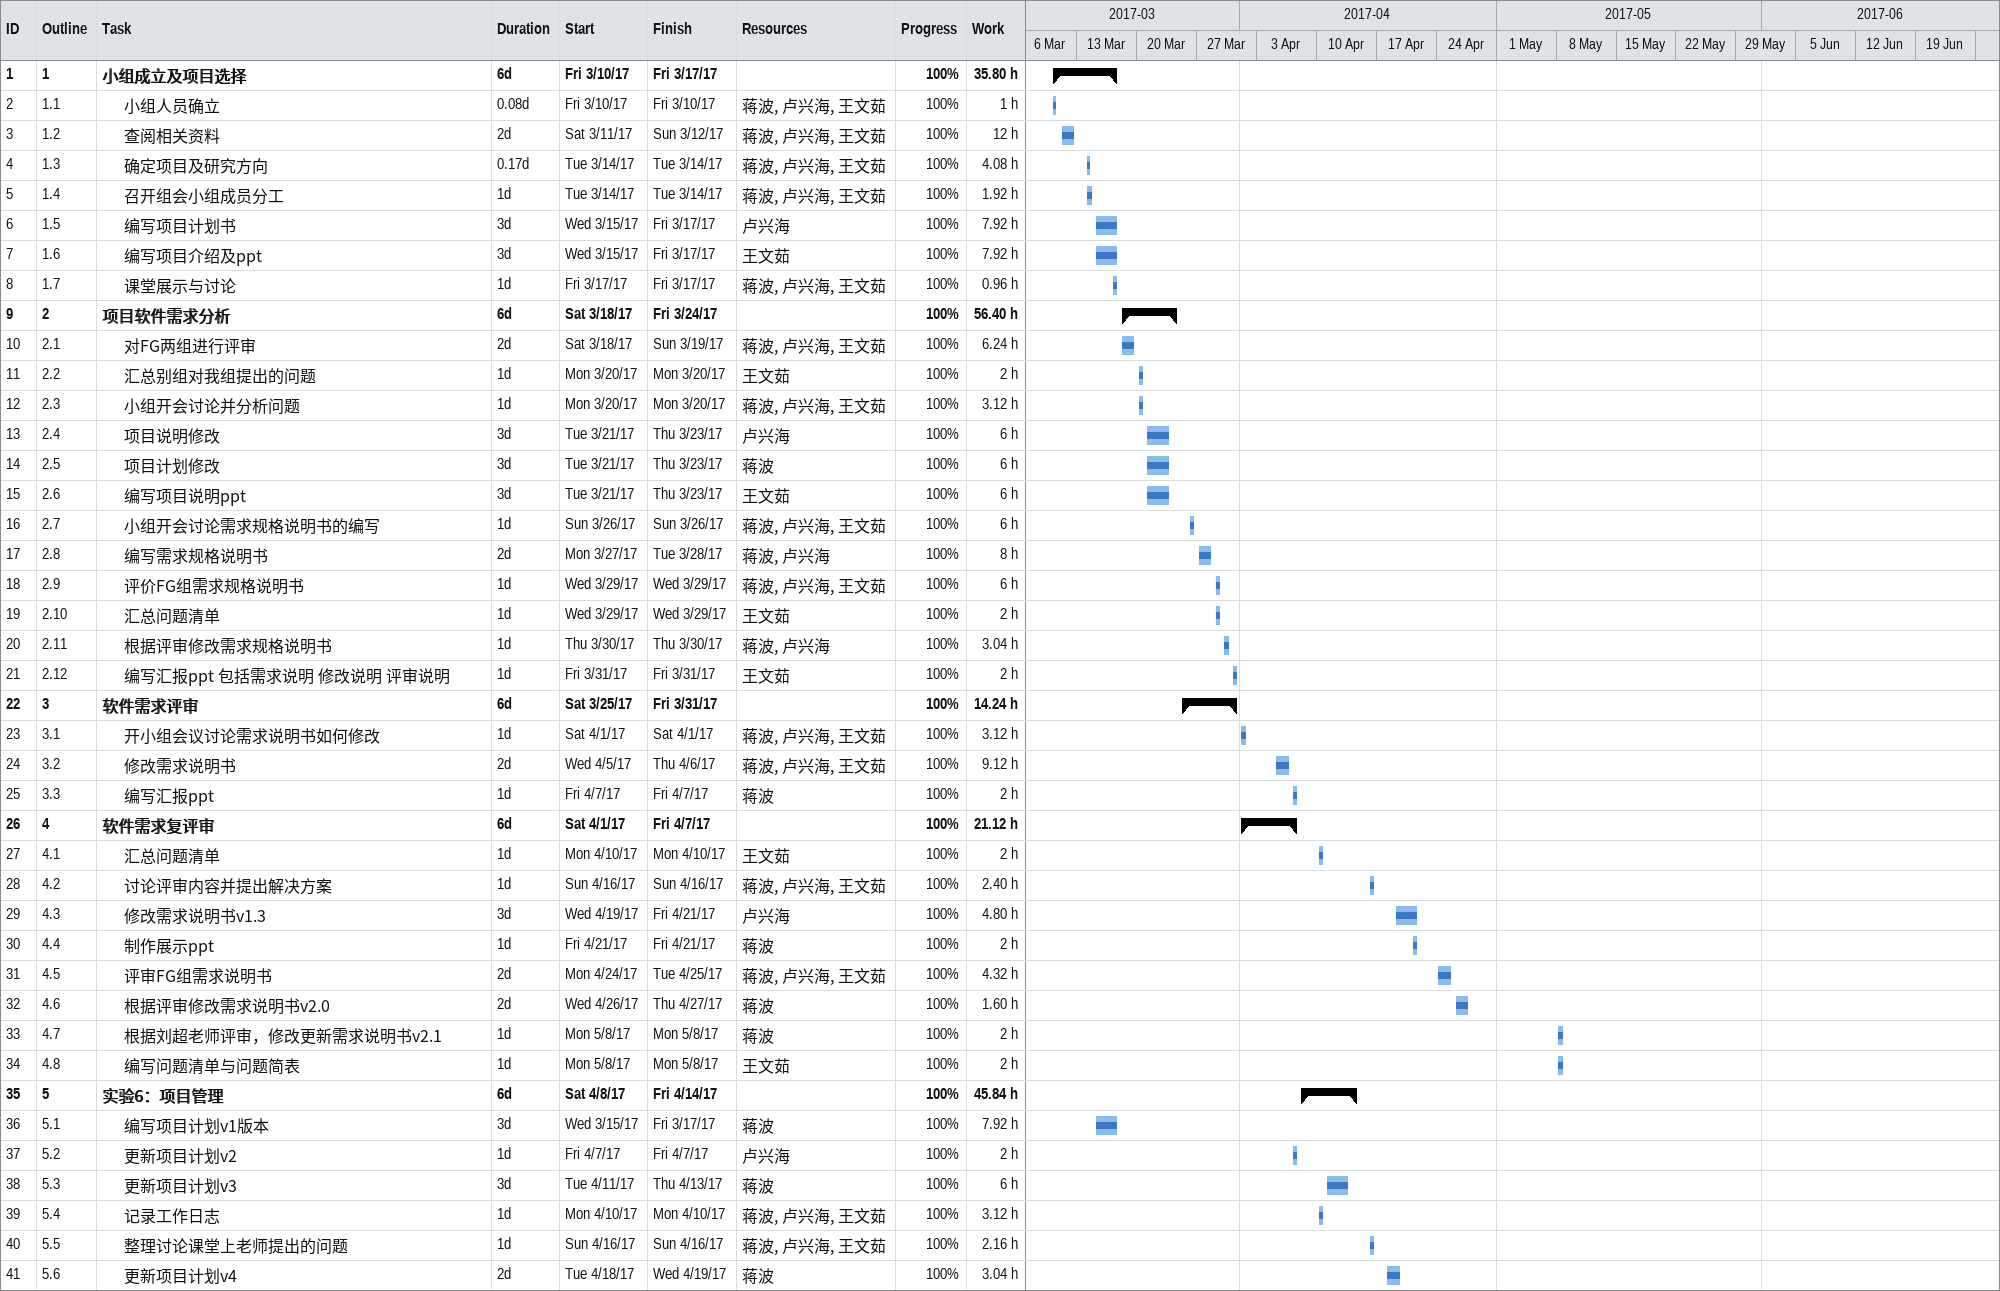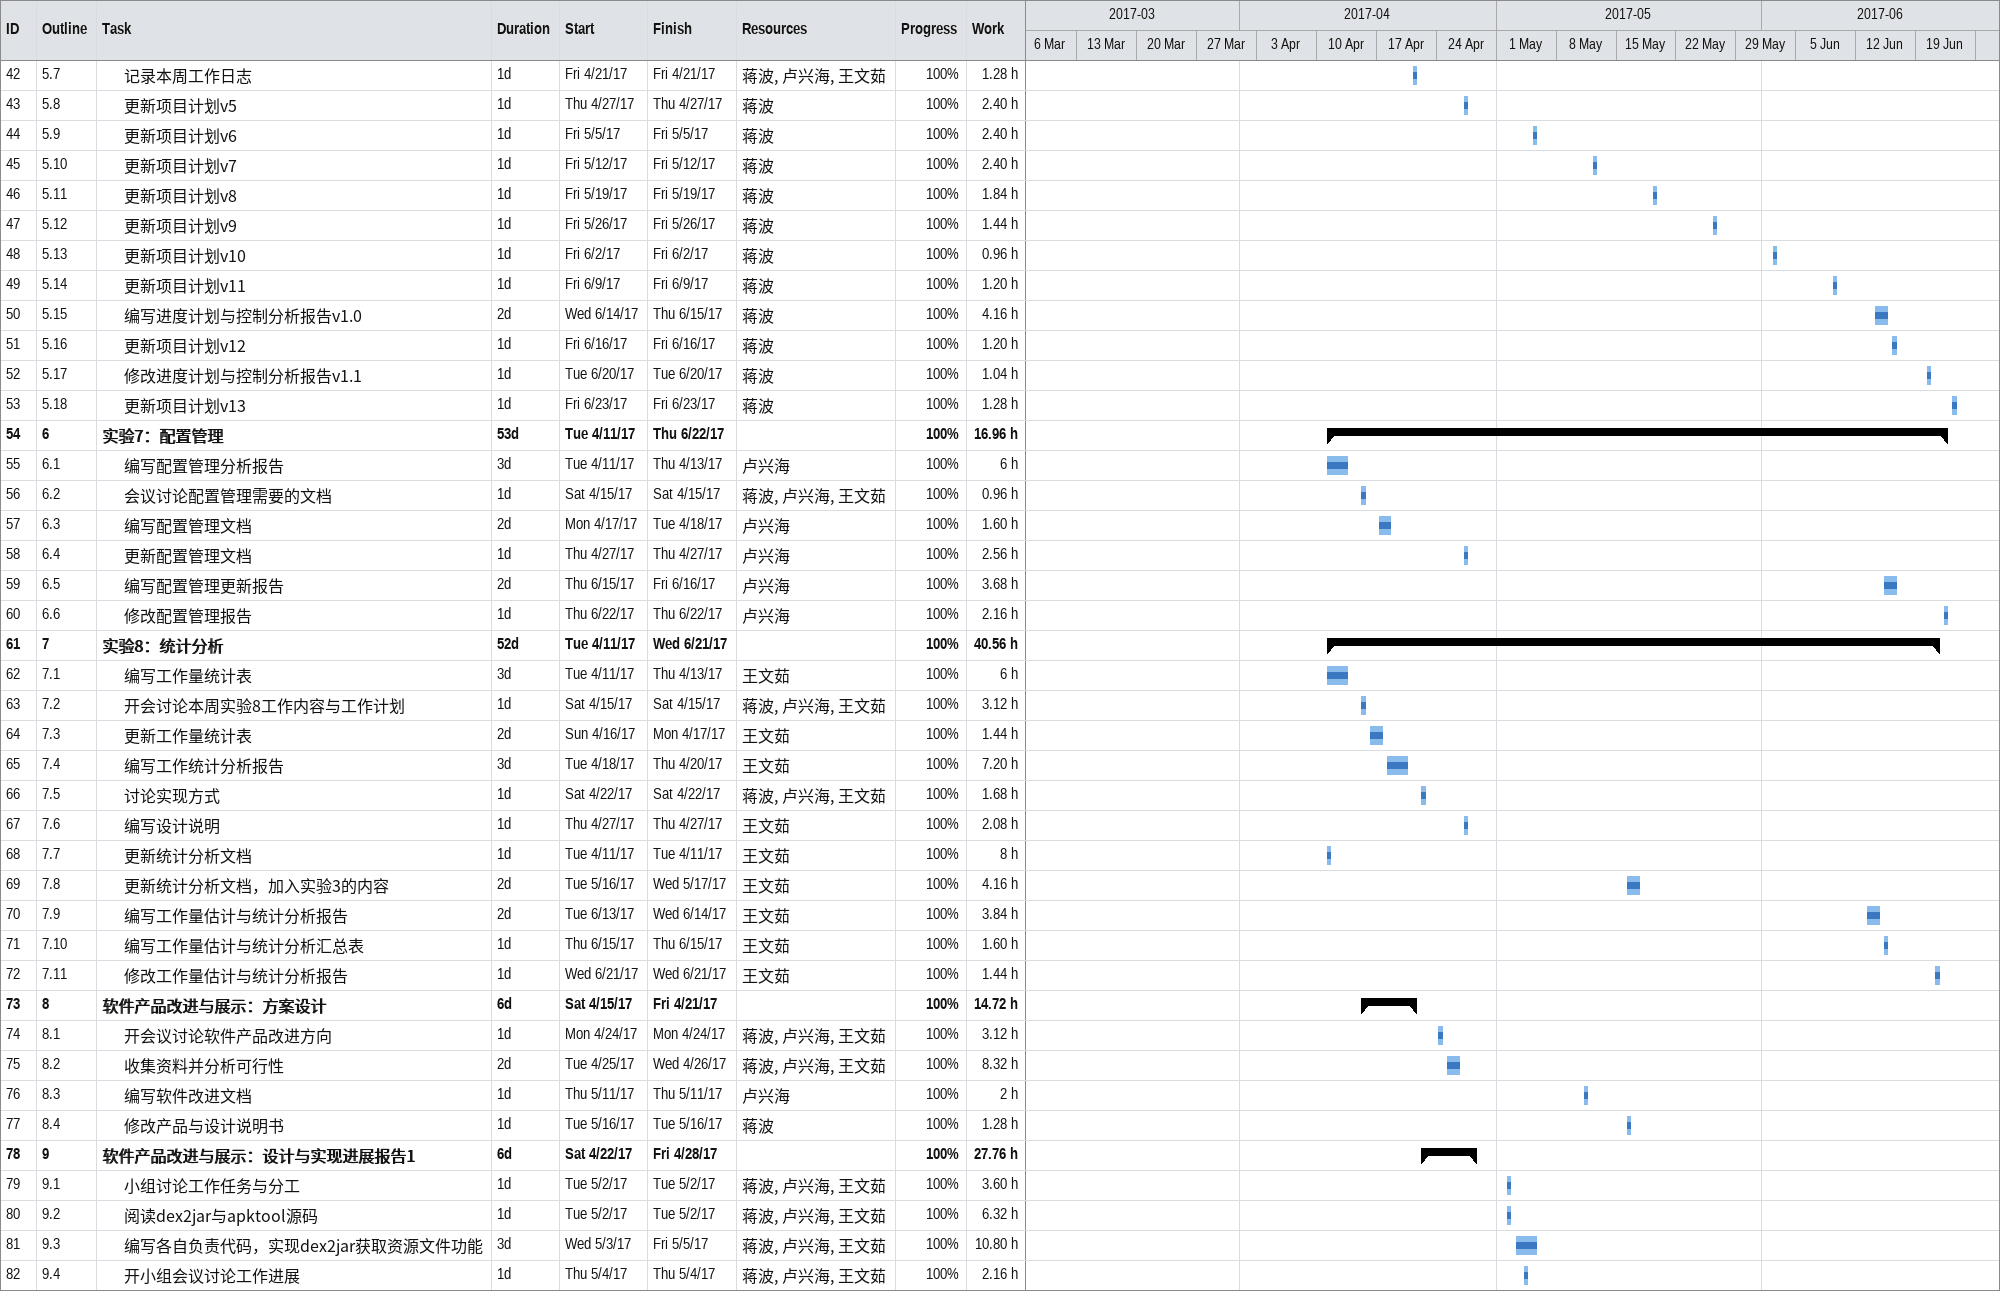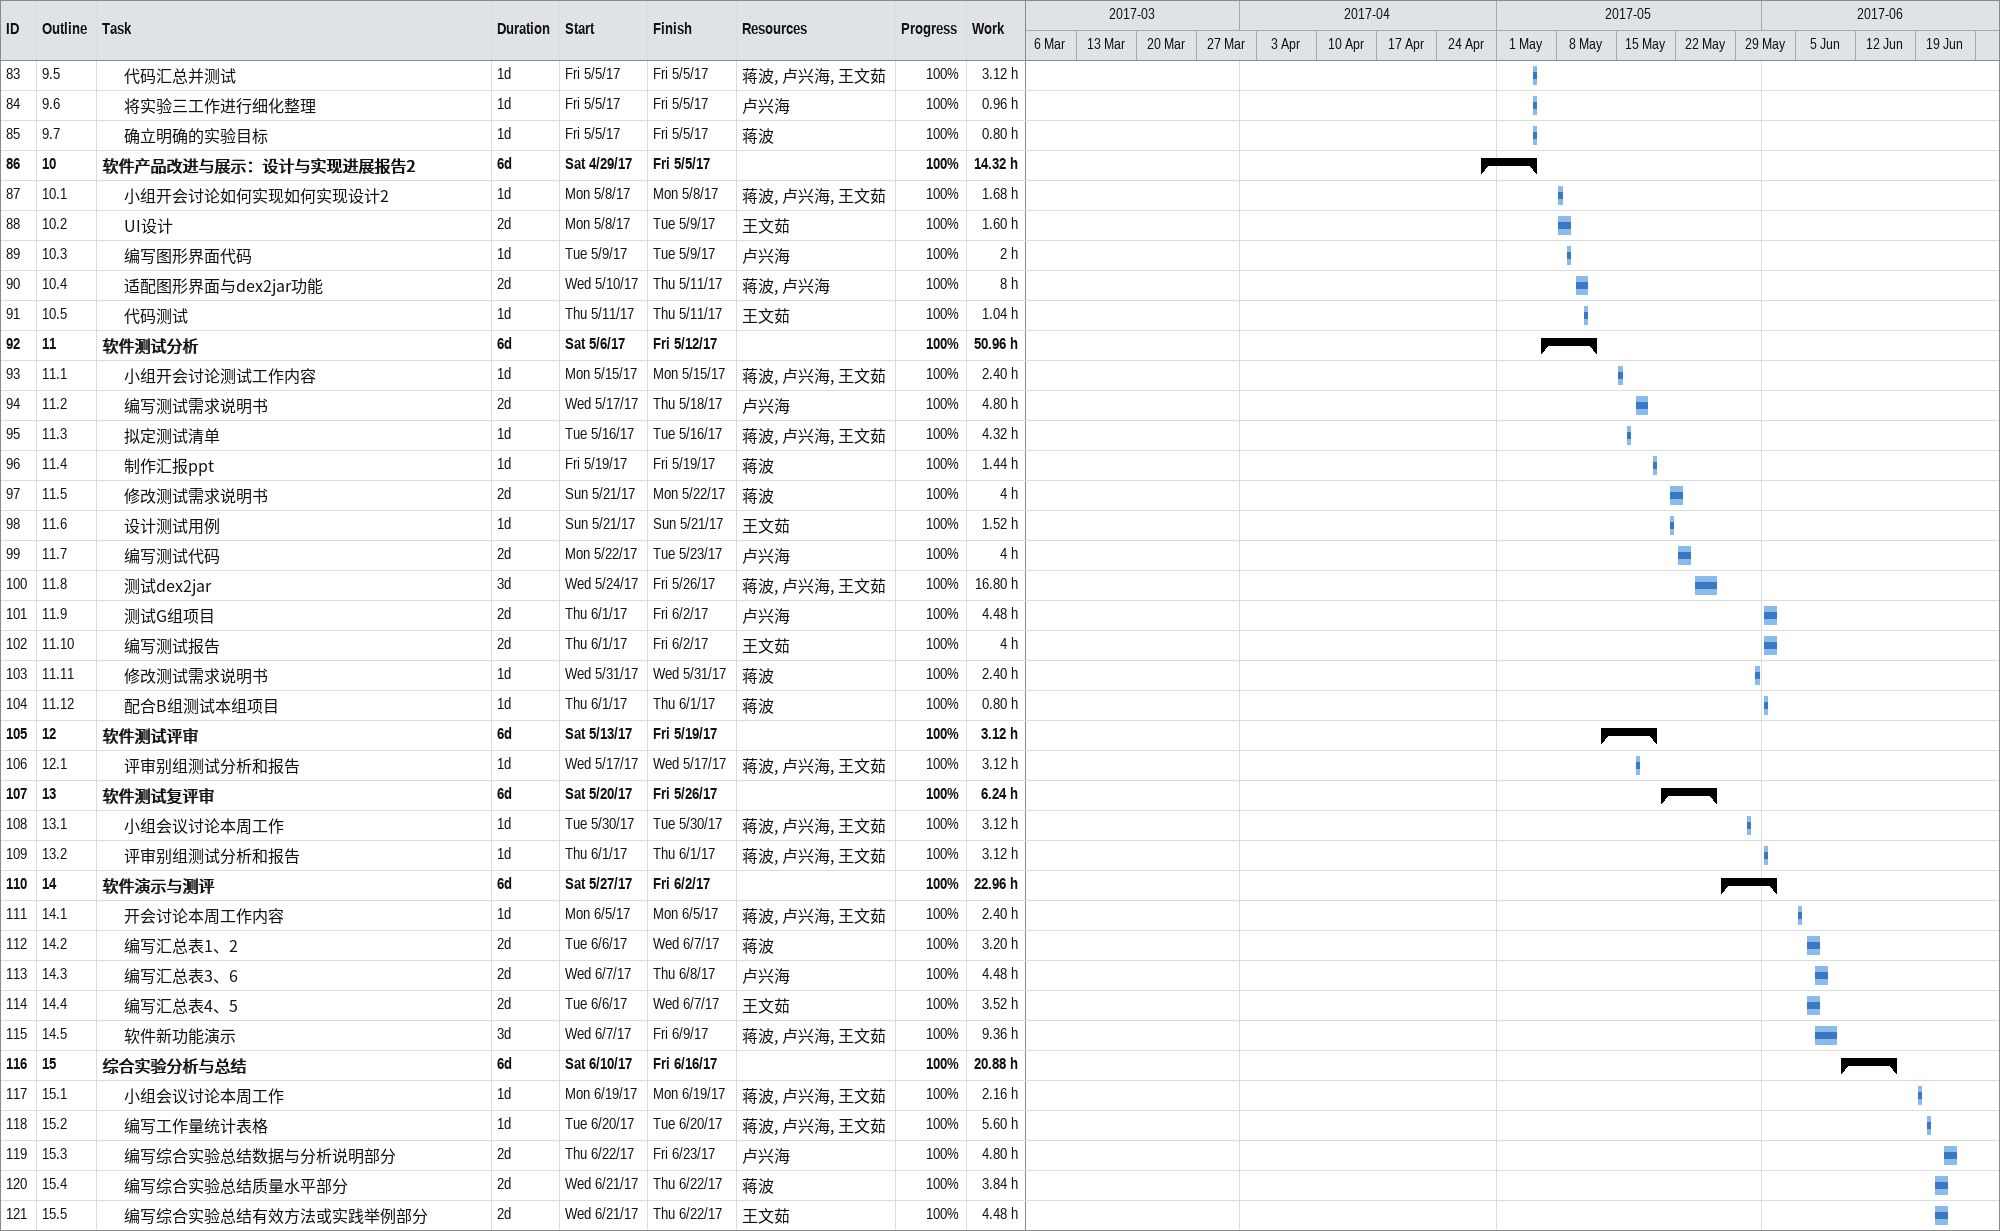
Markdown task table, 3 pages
| ID | WBS | Task | Duration | Start | Finish | Resources | % complete | Work (h) |
|---|---|---|---|---|---|---|---|---|
| 1 | 1 | **小组成立及项目选择** | 6d | 2017-03-10 | 2017-03-17 |  | 100 | 35.80 |
| 2 | 1.1 | 小组人员确立 | 0.08d | 2017-03-10 | 2017-03-10 | 蒋波, 卢兴海, 王文茹 | 100 | 1 |
| 3 | 1.2 | 查阅相关资料 | 2d | 2017-03-11 | 2017-03-12 | 蒋波, 卢兴海, 王文茹 | 100 | 12 |
| 4 | 1.3 | 确定项目及研究方向 | 0.17d | 2017-03-14 | 2017-03-14 | 蒋波, 卢兴海, 王文茹 | 100 | 4.08 |
| 5 | 1.4 | 召开组会小组成员分工 | 1d | 2017-03-14 | 2017-03-14 | 蒋波, 卢兴海, 王文茹 | 100 | 1.92 |
| 6 | 1.5 | 编写项目计划书 | 3d | 2017-03-15 | 2017-03-17 | 卢兴海 | 100 | 7.92 |
| 7 | 1.6 | 编写项目介绍及ppt | 3d | 2017-03-15 | 2017-03-17 | 王文茹 | 100 | 7.92 |
| 8 | 1.7 | 课堂展示与讨论 | 1d | 2017-03-17 | 2017-03-17 | 蒋波, 卢兴海, 王文茹 | 100 | 0.96 |
| 9 | 2 | **项目软件需求分析** | 6d | 2017-03-18 | 2017-03-24 |  | 100 | 56.40 |
| 10 | 2.1 | 对FG两组进行评审 | 2d | 2017-03-18 | 2017-03-19 | 蒋波, 卢兴海, 王文茹 | 100 | 6.24 |
| 11 | 2.2 | 汇总别组对我组提出的问题 | 1d | 2017-03-20 | 2017-03-20 | 王文茹 | 100 | 2 |
| 12 | 2.3 | 小组开会讨论并分析问题 | 1d | 2017-03-20 | 2017-03-20 | 蒋波, 卢兴海, 王文茹 | 100 | 3.12 |
| 13 | 2.4 | 项目说明修改 | 3d | 2017-03-21 | 2017-03-23 | 卢兴海 | 100 | 6 |
| 14 | 2.5 | 项目计划修改 | 3d | 2017-03-21 | 2017-03-23 | 蒋波 | 100 | 6 |
| 15 | 2.6 | 编写项目说明ppt | 3d | 2017-03-21 | 2017-03-23 | 王文茹 | 100 | 6 |
| 16 | 2.7 | 小组开会讨论需求规格说明书的编写 | 1d | 2017-03-26 | 2017-03-26 | 蒋波, 卢兴海, 王文茹 | 100 | 6 |
| 17 | 2.8 | 编写需求规格说明书 | 2d | 2017-03-27 | 2017-03-28 | 蒋波, 卢兴海 | 100 | 8 |
| 18 | 2.9 | 评价FG组需求规格说明书 | 1d | 2017-03-29 | 2017-03-29 | 蒋波, 卢兴海, 王文茹 | 100 | 6 |
| 19 | 2.10 | 汇总问题清单 | 1d | 2017-03-29 | 2017-03-29 | 王文茹 | 100 | 2 |
| 20 | 2.11 | 根据评审修改需求规格说明书 | 1d | 2017-03-30 | 2017-03-30 | 蒋波, 卢兴海 | 100 | 3.04 |
| 21 | 2.12 | 编写汇报ppt 包括需求说明 修改说明 评审说明 | 1d | 2017-03-31 | 2017-03-31 | 王文茹 | 100 | 2 |
| 22 | 3 | **软件需求评审** | 6d | 2017-03-25 | 2017-03-31 |  | 100 | 14.24 |
| 23 | 3.1 | 开小组会议讨论需求说明书如何修改 | 1d | 2017-04-01 | 2017-04-01 | 蒋波, 卢兴海, 王文茹 | 100 | 3.12 |
| 24 | 3.2 | 修改需求说明书 | 2d | 2017-04-05 | 2017-04-06 | 蒋波, 卢兴海, 王文茹 | 100 | 9.12 |
| 25 | 3.3 | 编写汇报ppt | 1d | 2017-04-07 | 2017-04-07 | 蒋波 | 100 | 2 |
| 26 | 4 | **软件需求复评审** | 6d | 2017-04-01 | 2017-04-07 |  | 100 | 21.12 |
| 27 | 4.1 | 汇总问题清单 | 1d | 2017-04-10 | 2017-04-10 | 王文茹 | 100 | 2 |
| 28 | 4.2 | 讨论评审内容并提出解决方案 | 1d | 2017-04-16 | 2017-04-16 | 蒋波, 卢兴海, 王文茹 | 100 | 2.40 |
| 29 | 4.3 | 修改需求说明书v1.3 | 3d | 2017-04-19 | 2017-04-21 | 卢兴海 | 100 | 4.80 |
| 30 | 4.4 | 制作展示ppt | 1d | 2017-04-21 | 2017-04-21 | 蒋波 | 100 | 2 |
| 31 | 4.5 | 评审FG组需求说明书 | 2d | 2017-04-24 | 2017-04-25 | 蒋波, 卢兴海, 王文茹 | 100 | 4.32 |
| 32 | 4.6 | 根据评审修改需求说明书v2.0 | 2d | 2017-04-26 | 2017-04-27 | 蒋波 | 100 | 1.60 |
| 33 | 4.7 | 根据刘超老师评审，修改更新需求说明书v2.1 | 1d | 2017-05-08 | 2017-05-08 | 蒋波 | 100 | 2 |
| 34 | 4.8 | 编写问题清单与问题简表 | 1d | 2017-05-08 | 2017-05-08 | 王文茹 | 100 | 2 |
| 35 | 5 | **实验6：项目管理** | 6d | 2017-04-08 | 2017-04-14 |  | 100 | 45.84 |
| 36 | 5.1 | 编写项目计划v1版本 | 3d | 2017-03-15 | 2017-03-17 | 蒋波 | 100 | 7.92 |
| 37 | 5.2 | 更新项目计划v2 | 1d | 2017-04-07 | 2017-04-07 | 卢兴海 | 100 | 2 |
| 38 | 5.3 | 更新项目计划v3 | 3d | 2017-04-11 | 2017-04-13 | 蒋波 | 100 | 6 |
| 39 | 5.4 | 记录工作日志 | 1d | 2017-04-10 | 2017-04-10 | 蒋波, 卢兴海, 王文茹 | 100 | 3.12 |
| 40 | 5.5 | 整理讨论课堂上老师提出的问题 | 1d | 2017-04-16 | 2017-04-16 | 蒋波, 卢兴海, 王文茹 | 100 | 2.16 |
| 41 | 5.6 | 更新项目计划v4 | 2d | 2017-04-18 | 2017-04-19 | 蒋波 | 100 | 3.04 |
| 42 | 5.7 | 记录本周工作日志 | 1d | 2017-04-21 | 2017-04-21 | 蒋波, 卢兴海, 王文茹 | 100 | 1.28 |
| 43 | 5.8 | 更新项目计划v5 | 1d | 2017-04-27 | 2017-04-27 | 蒋波 | 100 | 2.40 |
| 44 | 5.9 | 更新项目计划v6 | 1d | 2017-05-05 | 2017-05-05 | 蒋波 | 100 | 2.40 |
| 45 | 5.10 | 更新项目计划v7 | 1d | 2017-05-12 | 2017-05-12 | 蒋波 | 100 | 2.40 |
| 46 | 5.11 | 更新项目计划v8 | 1d | 2017-05-19 | 2017-05-19 | 蒋波 | 100 | 1.84 |
| 47 | 5.12 | 更新项目计划v9 | 1d | 2017-05-26 | 2017-05-26 | 蒋波 | 100 | 1.44 |
| 48 | 5.13 | 更新项目计划v10 | 1d | 2017-06-02 | 2017-06-02 | 蒋波 | 100 | 0.96 |
| 49 | 5.14 | 更新项目计划v11 | 1d | 2017-06-09 | 2017-06-09 | 蒋波 | 100 | 1.20 |
| 50 | 5.15 | 编写进度计划与控制分析报告v1.0 | 2d | 2017-06-14 | 2017-06-15 | 蒋波 | 100 | 4.16 |
| 51 | 5.16 | 更新项目计划v12 | 1d | 2017-06-16 | 2017-06-16 | 蒋波 | 100 | 1.20 |
| 52 | 5.17 | 修改进度计划与控制分析报告v1.1 | 1d | 2017-06-20 | 2017-06-20 | 蒋波 | 100 | 1.04 |
| 53 | 5.18 | 更新项目计划v13 | 1d | 2017-06-23 | 2017-06-23 | 蒋波 | 100 | 1.28 |
| 54 | 6 | **实验7：配置管理** | 53d | 2017-04-11 | 2017-06-22 |  | 100 | 16.96 |
| 55 | 6.1 | 编写配置管理分析报告 | 3d | 2017-04-11 | 2017-04-13 | 卢兴海 | 100 | 6 |
| 56 | 6.2 | 会议讨论配置管理需要的文档 | 1d | 2017-04-15 | 2017-04-15 | 蒋波, 卢兴海, 王文茹 | 100 | 0.96 |
| 57 | 6.3 | 编写配置管理文档 | 2d | 2017-04-17 | 2017-04-18 | 卢兴海 | 100 | 1.60 |
| 58 | 6.4 | 更新配置管理文档 | 1d | 2017-04-27 | 2017-04-27 | 卢兴海 | 100 | 2.56 |
| 59 | 6.5 | 编写配置管理更新报告 | 2d | 2017-06-15 | 2017-06-16 | 卢兴海 | 100 | 3.68 |
| 60 | 6.6 | 修改配置管理报告 | 1d | 2017-06-22 | 2017-06-22 | 卢兴海 | 100 | 2.16 |
| 61 | 7 | **实验8：统计分析** | 52d | 2017-04-11 | 2017-06-21 |  | 100 | 40.56 |
| 62 | 7.1 | 编写工作量统计表 | 3d | 2017-04-11 | 2017-04-13 | 王文茹 | 100 | 6 |
| 63 | 7.2 | 开会讨论本周实验8工作内容与工作计划 | 1d | 2017-04-15 | 2017-04-15 | 蒋波, 卢兴海, 王文茹 | 100 | 3.12 |
| 64 | 7.3 | 更新工作量统计表 | 2d | 2017-04-16 | 2017-04-17 | 王文茹 | 100 | 1.44 |
| 65 | 7.4 | 编写工作统计分析报告 | 3d | 2017-04-18 | 2017-04-20 | 王文茹 | 100 | 7.20 |
| 66 | 7.5 | 讨论实现方式 | 1d | 2017-04-22 | 2017-04-22 | 蒋波, 卢兴海, 王文茹 | 100 | 1.68 |
| 67 | 7.6 | 编写设计说明 | 1d | 2017-04-27 | 2017-04-27 | 王文茹 | 100 | 2.08 |
| 68 | 7.7 | 更新统计分析文档 | 1d | 2017-04-11 | 2017-04-11 | 王文茹 | 100 | 8 |
| 69 | 7.8 | 更新统计分析文档，加入实验3的内容 | 2d | 2017-05-16 | 2017-05-17 | 王文茹 | 100 | 4.16 |
| 70 | 7.9 | 编写工作量估计与统计分析报告 | 2d | 2017-06-13 | 2017-06-14 | 王文茹 | 100 | 3.84 |
| 71 | 7.10 | 编写工作量估计与统计分析汇总表 | 1d | 2017-06-15 | 2017-06-15 | 王文茹 | 100 | 1.60 |
| 72 | 7.11 | 修改工作量估计与统计分析报告 | 1d | 2017-06-21 | 2017-06-21 | 王文茹 | 100 | 1.44 |
| 73 | 8 | **软件产品改进与展示：方案设计** | 6d | 2017-04-15 | 2017-04-21 |  | 100 | 14.72 |
| 74 | 8.1 | 开会议讨论软件产品改进方向 | 1d | 2017-04-24 | 2017-04-24 | 蒋波, 卢兴海, 王文茹 | 100 | 3.12 |
| 75 | 8.2 | 收集资料并分析可行性 | 2d | 2017-04-25 | 2017-04-26 | 蒋波, 卢兴海, 王文茹 | 100 | 8.32 |
| 76 | 8.3 | 编写软件改进文档 | 1d | 2017-05-11 | 2017-05-11 | 卢兴海 | 100 | 2 |
| 77 | 8.4 | 修改产品与设计说明书 | 1d | 2017-05-16 | 2017-05-16 | 蒋波 | 100 | 1.28 |
| 78 | 9 | **软件产品改进与展示：设计与实现进展报告1** | 6d | 2017-04-22 | 2017-04-28 |  | 100 | 27.76 |
| 79 | 9.1 | 小组讨论工作任务与分工 | 1d | 2017-05-02 | 2017-05-02 | 蒋波, 卢兴海, 王文茹 | 100 | 3.60 |
| 80 | 9.2 | 阅读dex2jar与apktool源码 | 1d | 2017-05-02 | 2017-05-02 | 蒋波, 卢兴海, 王文茹 | 100 | 6.32 |
| 81 | 9.3 | 编写各自负责代码，实现dex2jar获取资源文件功能 | 3d | 2017-05-03 | 2017-05-05 | 蒋波, 卢兴海, 王文茹 | 100 | 10.80 |
| 82 | 9.4 | 开小组会议讨论工作进展 | 1d | 2017-05-04 | 2017-05-04 | 蒋波, 卢兴海, 王文茹 | 100 | 2.16 |
| 83 | 9.5 | 代码汇总并测试 | 1d | 2017-05-05 | 2017-05-05 | 蒋波, 卢兴海, 王文茹 | 100 | 3.12 |
| 84 | 9.6 | 将实验三工作进行细化整理 | 1d | 2017-05-05 | 2017-05-05 | 卢兴海 | 100 | 0.96 |
| 85 | 9.7 | 确立明确的实验目标 | 1d | 2017-05-05 | 2017-05-05 | 蒋波 | 100 | 0.80 |
| 86 | 10 | **软件产品改进与展示：设计与实现进展报告2** | 6d | 2017-04-29 | 2017-05-05 |  | 100 | 14.32 |
| 87 | 10.1 | 小组开会讨论如何实现如何实现设计2 | 1d | 2017-05-08 | 2017-05-08 | 蒋波, 卢兴海, 王文茹 | 100 | 1.68 |
| 88 | 10.2 | UI设计 | 2d | 2017-05-08 | 2017-05-09 | 王文茹 | 100 | 1.60 |
| 89 | 10.3 | 编写图形界面代码 | 1d | 2017-05-09 | 2017-05-09 | 卢兴海 | 100 | 2 |
| 90 | 10.4 | 适配图形界面与dex2jar功能 | 2d | 2017-05-10 | 2017-05-11 | 蒋波, 卢兴海 | 100 | 8 |
| 91 | 10.5 | 代码测试 | 1d | 2017-05-11 | 2017-05-11 | 王文茹 | 100 | 1.04 |
| 92 | 11 | **软件测试分析** | 6d | 2017-05-06 | 2017-05-12 |  | 100 | 50.96 |
| 93 | 11.1 | 小组开会讨论测试工作内容 | 1d | 2017-05-15 | 2017-05-15 | 蒋波, 卢兴海, 王文茹 | 100 | 2.40 |
| 94 | 11.2 | 编写测试需求说明书 | 2d | 2017-05-17 | 2017-05-18 | 卢兴海 | 100 | 4.80 |
| 95 | 11.3 | 拟定测试清单 | 1d | 2017-05-16 | 2017-05-16 | 蒋波, 卢兴海, 王文茹 | 100 | 4.32 |
| 96 | 11.4 | 制作汇报ppt | 1d | 2017-05-19 | 2017-05-19 | 蒋波 | 100 | 1.44 |
| 97 | 11.5 | 修改测试需求说明书 | 2d | 2017-05-21 | 2017-05-22 | 蒋波 | 100 | 4 |
| 98 | 11.6 | 设计测试用例 | 1d | 2017-05-21 | 2017-05-21 | 王文茹 | 100 | 1.52 |
| 99 | 11.7 | 编写测试代码 | 2d | 2017-05-22 | 2017-05-23 | 卢兴海 | 100 | 4 |
| 100 | 11.8 | 测试dex2jar | 3d | 2017-05-24 | 2017-05-26 | 蒋波, 卢兴海, 王文茹 | 100 | 16.80 |
| 101 | 11.9 | 测试G组项目 | 2d | 2017-06-01 | 2017-06-02 | 卢兴海 | 100 | 4.48 |
| 102 | 11.10 | 编写测试报告 | 2d | 2017-06-01 | 2017-06-02 | 王文茹 | 100 | 4 |
| 103 | 11.11 | 修改测试需求说明书 | 1d | 2017-05-31 | 2017-05-31 | 蒋波 | 100 | 2.40 |
| 104 | 11.12 | 配合B组测试本组项目 | 1d | 2017-06-01 | 2017-06-01 | 蒋波 | 100 | 0.80 |
| 105 | 12 | **软件测试评审** | 6d | 2017-05-13 | 2017-05-19 |  | 100 | 3.12 |
| 106 | 12.1 | 评审别组测试分析和报告 | 1d | 2017-05-17 | 2017-05-17 | 蒋波, 卢兴海, 王文茹 | 100 | 3.12 |
| 107 | 13 | **软件测试复评审** | 6d | 2017-05-20 | 2017-05-26 |  | 100 | 6.24 |
| 108 | 13.1 | 小组会议讨论本周工作 | 1d | 2017-05-30 | 2017-05-30 | 蒋波, 卢兴海, 王文茹 | 100 | 3.12 |
| 109 | 13.2 | 评审别组测试分析和报告 | 1d | 2017-06-01 | 2017-06-01 | 蒋波, 卢兴海, 王文茹 | 100 | 3.12 |
| 110 | 14 | **软件演示与测评** | 6d | 2017-05-27 | 2017-06-02 |  | 100 | 22.96 |
| 111 | 14.1 | 开会讨论本周工作内容 | 1d | 2017-06-05 | 2017-06-05 | 蒋波, 卢兴海, 王文茹 | 100 | 2.40 |
| 112 | 14.2 | 编写汇总表1、2 | 2d | 2017-06-06 | 2017-06-07 | 蒋波 | 100 | 3.20 |
| 113 | 14.3 | 编写汇总表3、6 | 2d | 2017-06-07 | 2017-06-08 | 卢兴海 | 100 | 4.48 |
| 114 | 14.4 | 编写汇总表4、5 | 2d | 2017-06-06 | 2017-06-07 | 王文茹 | 100 | 3.52 |
| 115 | 14.5 | 软件新功能演示 | 3d | 2017-06-07 | 2017-06-09 | 蒋波, 卢兴海, 王文茹 | 100 | 9.36 |
| 116 | 15 | **综合实验分析与总结** | 6d | 2017-06-10 | 2017-06-16 |  | 100 | 20.88 |
| 117 | 15.1 | 小组会议讨论本周工作 | 1d | 2017-06-19 | 2017-06-19 | 蒋波, 卢兴海, 王文茹 | 100 | 2.16 |
| 118 | 15.2 | 编写工作量统计表格 | 1d | 2017-06-20 | 2017-06-20 | 蒋波, 卢兴海, 王文茹 | 100 | 5.60 |
| 119 | 15.3 | 编写综合实验总结数据与分析说明部分 | 2d | 2017-06-22 | 2017-06-23 | 卢兴海 | 100 | 4.80 |
| 120 | 15.4 | 编写综合实验总结质量水平部分 | 2d | 2017-06-21 | 2017-06-22 | 蒋波 | 100 | 3.84 |
| 121 | 15.5 | 编写综合实验总结有效方法或实践举例部分 | 2d | 2017-06-21 | 2017-06-22 | 王文茹 | 100 | 4.48 |
